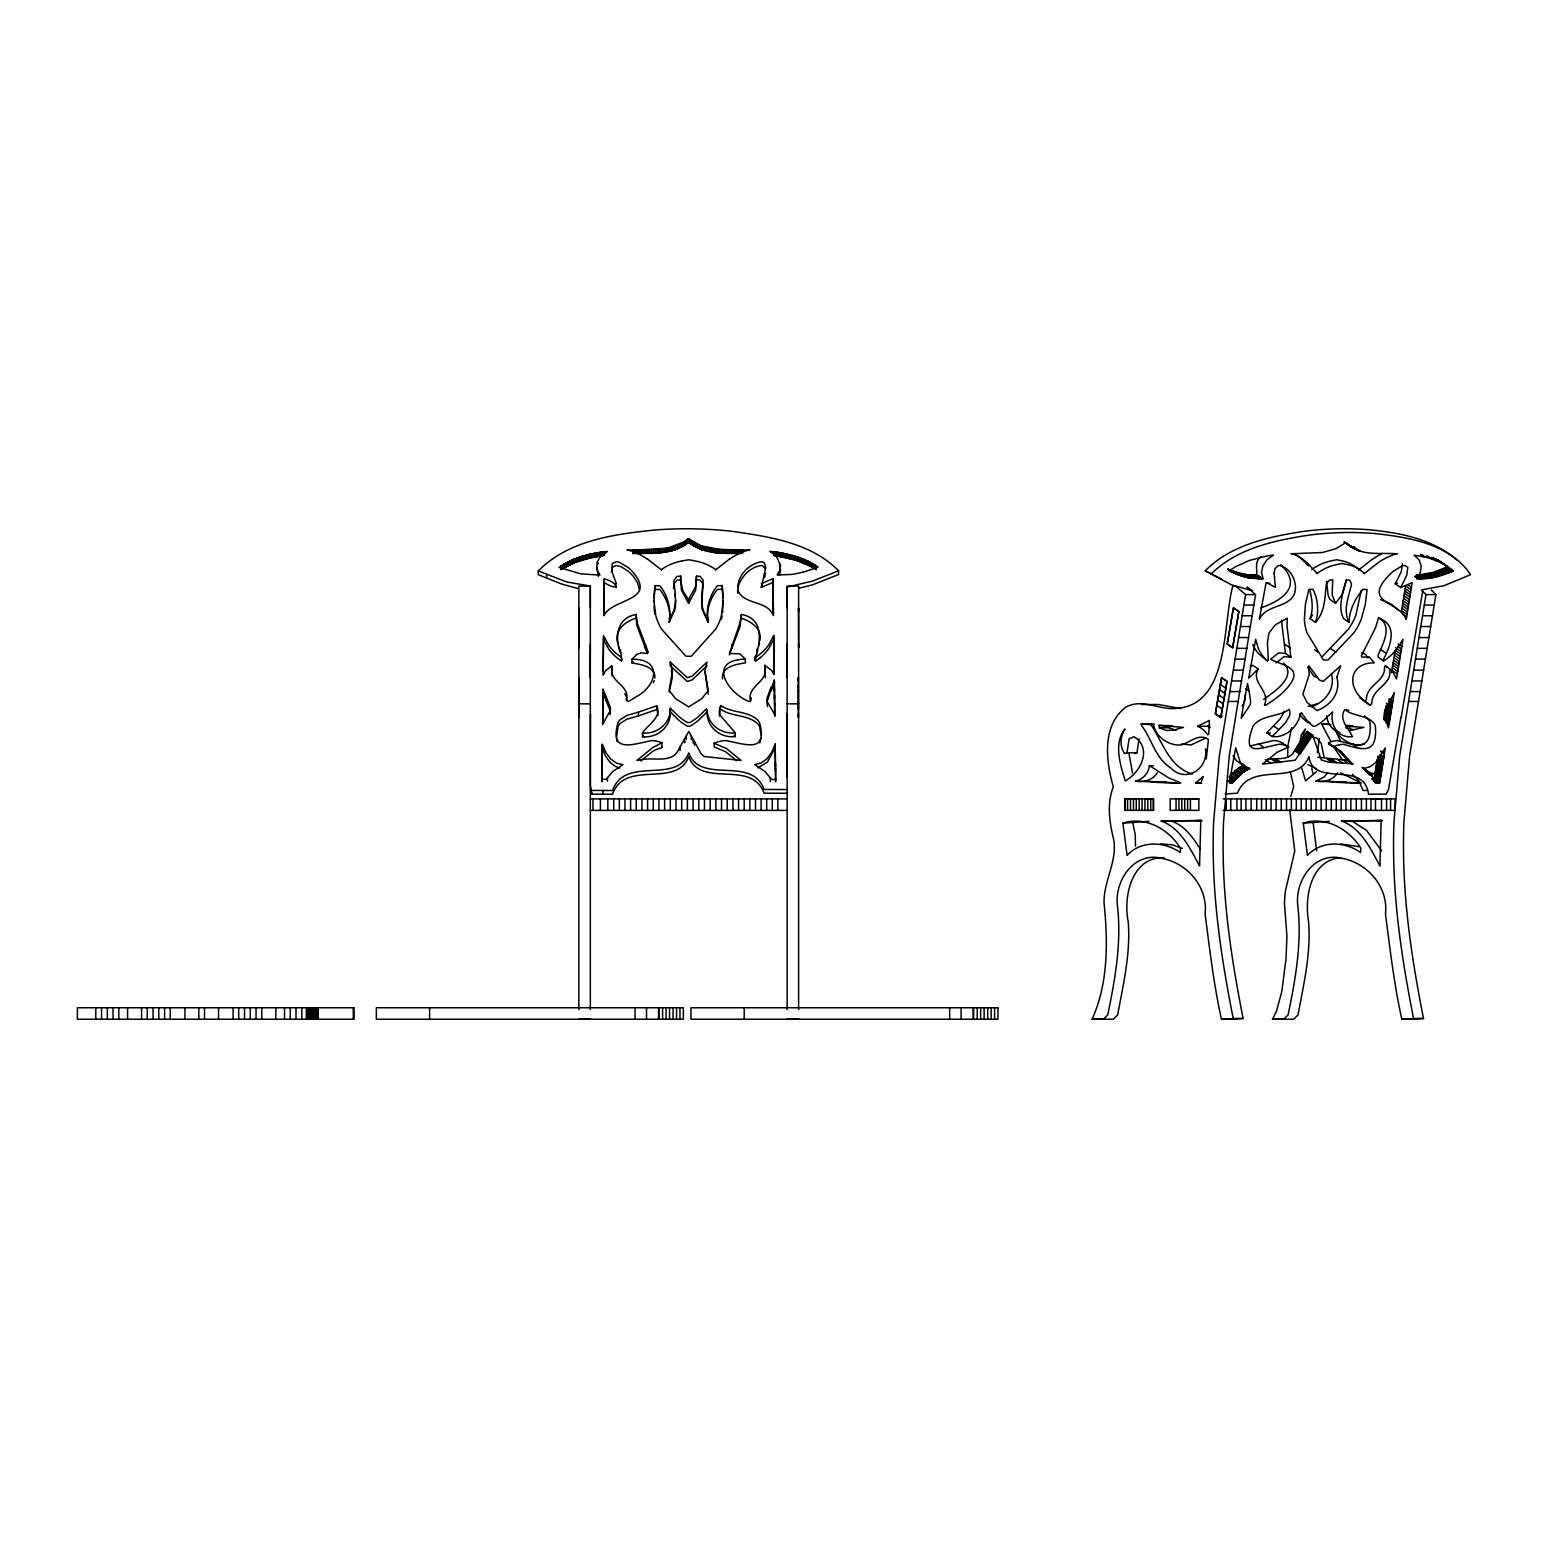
<?xml version="1.0" encoding="UTF-8"?>
<svg xmlns="http://www.w3.org/2000/svg" width="1548" height="1548" viewBox="0 0 1548 1548"><rect width="100%" height="100%" fill="white"/><g stroke="black" fill="none" stroke-linecap="round" stroke-linejoin="round"><path stroke-width="1.5" d="M787.139 643.929L787.119 677.56M798.633 588.356L812.681 584.776L838.571 574.54L838.59 570.806C811.287 542.826 769.53 536.788 732.436 531.351A388.858 367.65 0.1 0 0 655.849 529.919C614.711 534.041 568.6 540.194 538.259 570.96L538.259 574.695L561.75 584.06L577.462 588.395M546.618 578.101L546.638 574.366M560.957 569.761L560.976 566.026M561.266 569.548L561.285 565.813M561.576 569.354L561.595 565.62M561.905 569.161L561.905 565.426M562.214 565.214L562.214 568.948L574.985 562.543L588.027 558.46A28.116 26.587 0.1 0 1 589.091 558.209L590.91 557.802A29.044 27.477 0.1 0 1 591.994 557.57L593.832 557.203A31.637 29.915 0.1 0 1 594.896 556.99L602.985 555.732L603.004 551.997M563.143 568.387L563.143 564.652M563.453 568.213L563.453 564.478M563.762 568.019L563.782 564.285M564.091 567.826L564.091 564.091M564.401 567.652L564.401 563.917M565.349 567.11L565.349 563.375M565.678 566.936L565.678 563.201M565.988 566.761L566.007 563.027M566.316 566.587L566.336 562.853M566.645 566.413L566.665 562.679M566.974 566.239L566.994 562.485M567.942 565.736L567.942 562.001M568.271 565.562L568.271 561.827M568.6 565.407L568.619 561.672M568.929 565.233L568.948 561.498M569.277 565.078L569.277 561.344M569.606 564.904L569.606 561.169M570.245 564.594L570.264 560.86M570.593 564.439L570.593 560.705M570.922 564.304L570.922 560.55M571.251 564.149L571.27 560.395M571.599 563.994L571.618 560.241M571.928 563.84L571.947 560.105A21.401 20.24 0.1 0 1 572.934 559.66L588.027 554.726A28.116 26.587 0.1 0 1 589.111 554.474L590.93 554.049A29.044 27.477 0.1 0 1 591.994 553.836L593.832 553.468A31.637 29.915 0.1 0 1 594.916 553.255L596.754 552.926A36.997 34.985 0.1 0 1 597.838 552.752L607.416 551.475L600.74 556.138L597.102 562.214L596.793 568.832L599.966 575.121L580.713 573.844L559.118 567.4L571.947 560.105M572.934 563.395L572.934 559.66M573.282 563.259L573.282 559.525M573.631 563.104L573.631 559.37M573.96 562.969L573.979 559.234M574.308 562.833L574.327 559.099M574.656 562.679L574.676 558.944M575.663 562.292L575.682 558.557M576.011 562.156L576.03 558.422M576.359 562.021L576.378 558.286M576.707 561.885L576.727 558.151M577.056 561.769L577.075 558.035M578.081 561.402L578.101 557.648M578.449 561.266L578.449 557.532M578.797 561.15L578.797 557.415M578.913 644.084L578.894 647.819L578.875 607.938L578.855 611.673M578.894 634.893L578.894 631.158M578.875 629.63L578.894 625.895M578.875 624.463L578.875 620.729M579.146 561.034L579.146 557.299M579.01 713.841L579.01 717.595L578.971 677.695L578.952 681.43M579.494 560.898L579.513 557.164M579.861 560.782L579.861 557.048M580.887 560.453L580.887 556.719M581.235 560.337L581.255 556.603M581.603 560.221L581.622 556.487M581.951 560.124L581.971 556.39M582.319 560.008L582.338 556.274M582.687 559.892L582.687 556.158M583.364 559.699L583.383 555.964M583.731 559.602L583.731 555.848M584.08 559.486L584.099 555.751M584.447 559.389L584.447 555.655M584.796 559.292L584.815 555.558M585.163 559.196L585.163 555.461M586.208 558.905L586.228 555.171M586.595 558.809L586.595 555.074M586.944 558.731L586.944 554.997M587.311 558.635L587.311 554.9M587.679 558.538L587.679 554.803M588.027 558.46L588.027 554.726M589.091 558.209L589.111 554.474M589.459 558.112L589.478 554.378M589.827 558.035L589.827 554.3M590.194 557.957L590.194 554.223M590.562 557.88L590.562 554.145M590.91 557.802L590.93 554.049M591.994 557.57L591.994 553.836M592.362 557.493L592.381 553.758M787.255 793.273L764.073 793.195C751.438 758.675 700.76 789.016 688.744 756.662C676.321 789.054 625.237 758.752 612.505 794.24L592.071 794.143L590.369 785.745L590.465 713.841M592.729 557.415L592.729 553.681M593.097 557.338L593.097 553.604M593.465 557.28L593.465 553.545M593.832 557.203L593.832 553.468M594.896 556.99L594.916 553.255M595.283 556.932L595.283 553.197M595.632 556.874L595.651 553.139M596.019 556.796L596.019 553.062M596.386 556.738L596.386 553.004M596.754 556.661L596.754 552.926M597.838 556.487L597.838 552.752M598.205 556.429L598.205 552.694M598.573 556.371L598.573 552.636M598.941 556.312L598.941 552.578M599.308 556.254L599.308 552.52M599.676 556.196L599.695 552.462M600.063 556.138L600.063 552.404M600.759 556.042L600.779 552.307M601.127 555.984L601.146 552.249M601.495 555.945L601.514 552.191M601.882 555.887L601.882 552.152M602.249 555.829L602.249 552.094M601.92 781.759L602.288 746.252M602.617 555.79L602.636 552.056M602.288 749.406L602.307 744.569M602.675 724.464L603.004 692.749M603.004 794.201L603.004 790.467L592.091 790.409M603.159 671.464L603.507 637.679M603.797 614.517L603.914 600.837M603.933 602.114L604.107 583.48M604.242 582.648L604.262 578.913C619.026 582.59 620.574 592.536 604.242 582.648L604.126 584.699M604.068 555.597L604.088 551.862M604.455 555.558L604.455 551.804M606.313 700.276L606.332 696.542M607.474 781.256L607.474 777.522M611.615 669.549L611.634 665.814L605.558 670.845L603.081 675.199L603.526 635.648L608.48 644.916A48.723 46.072 0.1 0 0 617.246 654.243L621.445 657.281L621.445 661.015L617.226 657.977A48.723 46.072 0.1 0 1 608.48 648.67L603.526 639.382M620.438 653.198C614.846 637.873 616.22 617.846 636.093 614.517L636.692 624.947L647.354 653.527L641.569 652.811L636.809 654.398L632.01 659.158L631.99 662.892C640.62 664.614 655.52 666.24 654.881 678.082M632.784 553.623L632.803 549.888M633.345 553.604L633.364 549.869M634.448 553.565L634.467 549.83M635.028 553.545L635.028 549.811M635.589 553.526L635.589 549.792M636.151 553.507L636.151 549.772M636.731 549.753L636.712 553.487L659.119 553.023L673.941 550.237L684.003 545.631A17.183 16.254 0.1 0 0 685.377 544.741L688.454 542.4L688.473 538.665L700.876 545.728L719.472 549.366A58.572 55.38 0.1 0 0 721.155 549.463L749.638 550.043M638.395 553.487L638.395 549.753M616.53 737.738L618.039 726.36A13.739 12.984 0.1 0 1 620.284 723.342L626.882 719.181L638.434 715.873L638.453 712.138L656.7 705.83C662.118 717.537 647.683 724.58 642.536 733.017L642.536 736.751L644.374 736.867M639.498 553.487L639.518 549.753M640.079 553.487L640.079 549.753M640.64 553.487L640.659 549.753L627.192 550.082M641.182 553.487L640.659 549.753M641.762 553.487L641.762 549.753M643.426 553.507L643.446 549.772M644.007 553.507L644.007 549.772M645.11 553.507L645.129 549.772M645.477 648.844L645.477 645.11M645.671 553.507L645.69 549.772M647.354 553.507L647.374 549.772M647.915 553.507L647.935 549.753M649.038 553.487L649.038 549.753M649.599 553.468L649.618 549.734M651.282 553.449L651.282 549.714M651.843 553.429L651.863 549.695M653.527 553.371L653.527 549.637M654.417 594.2L654.92 585.666L659.738 585.725C668.175 595.709 671.251 609.699 669.239 622.393L675.315 608.403L675.741 600.16M655.191 553.294L655.21 549.559M655.771 553.255L655.771 549.521M657.997 715.582L656.7 705.83M657.436 553.158L657.455 549.424M658.016 553.12L658.016 549.385M659.68 552.965L659.68 549.23M660.241 552.926L660.241 549.172M661.905 552.733L661.925 548.998M640.64 760.939L652.869 751.225A31.676 29.954 0.1 0 1 656.41 749.484L661.731 747.626L661.925 742.692L660.59 742.208A27.787 26.277 0.1 0 0 651.437 740.621C632.939 744.278 608.944 753.76 618.058 722.626A13.739 12.984 0.1 0 1 620.284 719.607L626.882 715.447L638.453 712.138M662.467 552.675L662.467 548.94M664.131 552.442L664.131 548.708M664.692 552.365L664.692 548.611M665.775 552.172L665.795 548.437M666.337 552.075L666.356 548.34M666.898 551.978L666.898 548.244M667.981 551.765L667.981 548.031M668.543 551.649L668.543 547.915M670.168 551.281L670.168 547.547M670.361 713.841L670.381 708.229L678.682 716.376A55.496 52.477 0.1 0 0 687.331 722.413L689.886 722.548A55.535 52.497 0.1 0 0 698.477 716.608L706.43 708.849L707.049 710.048A25.349 23.975 0.1 0 0 733.21 733.055L735.242 732.823L735.223 736.558L731.004 736.771A25.31 23.936 0.1 0 1 707.107 713.783L706.43 708.849M670.265 662.099L672.471 671.039L669.123 690.505L675.528 698.612L688.705 706.894L701.863 698.593L708.249 690.466L704.843 671.019L707.049 662.06L692.072 676.224L687.37 677.734L670.265 662.099L670.245 665.834L687.351 681.468L692.053 679.959L707.03 665.795M670.71 551.146L670.729 547.411M671.251 551.011L671.271 547.276M672.335 550.72L672.335 546.966M672.858 550.546L672.877 546.812M673.399 550.391L673.419 546.657M674.986 549.869L675.005 546.134M675.528 549.695L675.528 545.96M677.076 549.095L677.095 545.36M677.598 548.901L677.618 545.167M679.127 548.244L679.127 544.509M679.63 548.011L679.649 544.277M680.056 750.645L680.075 746.91M669.239 618.658C678.624 607.3 674.754 593.097 673.961 580.171L677.018 576.378L680.617 576.166L680.617 579.9L677.018 580.132L673.961 583.906L673.515 588.743M681.12 547.276L681.12 543.541M681.604 547.005L681.623 543.271M682.107 546.754L682.107 543.019M683.539 545.922L683.539 542.187M684.003 545.631L684.023 541.897A17.183 16.254 0.1 0 0 685.396 540.987L688.473 538.665M684.487 738.957L684.468 742.692L685.087 741.589M685.377 544.741L685.396 540.987M685.841 544.412L685.841 540.678M686.364 739.286L686.383 735.552M687.157 543.445L687.177 539.71M687.602 543.096L687.602 539.362M688.028 542.748L688.028 539.014M680.617 576.166L681.41 590.117L688.57 603.333L688.57 599.598L695.71 586.363L696.484 576.146L700.083 576.359L703.14 580.152C702.386 593.077 698.535 607.28 707.958 618.62L707.939 622.373L701.844 608.383L702.153 595.245M689.324 543.019L689.324 539.284M689.75 543.367L689.769 539.633M691.066 544.354L691.085 540.62M691.317 739.692L691.317 735.958M691.53 544.664L691.53 540.929M692.904 545.573L692.904 541.839M693.369 545.864L693.388 542.129M693.194 743.079L693.214 739.344M693.852 546.154L693.852 542.419M694.452 745.304L694.452 741.569M695.304 546.947L695.304 543.213M695.787 547.218L695.807 543.483M688.57 603.333L695.71 590.098L696.484 576.146M697.277 547.934L697.277 544.199M697.78 548.186L697.8 544.451M699.309 548.843L699.309 545.109M699.831 549.037L699.831 545.302M701.399 549.637L701.399 545.902M701.921 549.811L701.921 546.076M702.444 550.004L702.463 546.27M704.05 550.488L704.05 546.754M704.592 550.662L704.592 546.928M706.198 551.088L706.198 547.353M706.739 551.223L706.759 547.489M708.384 551.591L708.384 547.857M708.926 551.707L708.945 547.973M710.571 552.017L710.571 548.282M711.132 552.133L711.132 548.379M712.777 552.384L712.796 548.65M713.338 552.462L713.357 548.727M719.491 716.144A10.875 10.294 0.1 0 1 719.607 712.39A10.875 10.294 0.1 0 1 719.626 708.655L720.788 705.598C731.798 713.164 747.123 710.648 757.301 719.646A13.719 12.984 0.1 0 1 759.546 722.781C768.311 754.166 744.24 743.775 725.819 740.563A27.729 26.219 0.1 0 0 718.62 741.627L714.15 743.253L714.15 746.987L725.432 751.651L736.616 760.629M715.002 552.675L715.021 548.94M740.776 549.695L740.776 553.429L724.503 553.352L715.563 552.752L715.582 549.018M716.666 552.868L716.685 549.134M717.227 552.907L717.246 549.172M718.911 553.062L718.911 549.327M719.472 553.1L719.472 549.366M735.242 732.823L720.71 715.989L719.491 712.409L720.788 705.598M721.136 553.197L721.155 549.463M721.716 553.236L721.716 549.501M722.703 594.142L722.2 585.608L717.382 585.686C710.203 594.625 705.791 607.203 707.958 618.62M723.38 553.313L723.4 549.579M723.961 553.333L723.961 549.598M725.064 553.371L725.083 549.637M725.625 553.391L725.644 549.637M727.308 553.41L727.308 549.675M727.87 553.429L727.889 549.695M729.553 553.429L729.572 549.695M731.236 553.449L731.236 549.695M731.798 553.429L731.798 549.695M732.107 647.954L732.107 644.22M732.901 553.429L732.92 549.695M733.481 553.429L733.481 549.695M734.042 553.429L734.042 549.695M735.165 553.429L735.165 549.695M735.726 553.41L735.745 549.675M736.848 553.41L736.848 549.675M737.409 553.41L737.409 549.675M738.531 553.41L738.531 549.656M739.093 553.391L739.093 549.656M741.337 553.449L741.337 549.714M729.36 654.881L740.041 626.437L741.395 614.421C765.389 618.91 760.029 643.426 754.902 660.125L755.85 660.899L760.339 657.629M741.898 553.449L741.898 549.714M742.46 553.468L742.479 549.734M741.395 614.421L740.041 622.702L729.456 653.488L739.731 653.778L745.381 659.138L745.362 662.892C736.558 664.266 720.788 666.627 722.587 678.875M755.85 660.899L754.921 656.371M756.895 649.134L756.875 652.869L757.591 650.354M761.306 583.615L772.955 578.72L772.936 582.454L761.287 587.35L765.699 567.69L764.248 562.775L762.197 561.731C748.864 562.93 734.816 577.791 738.473 591.684C745.826 605.229 767.15 600.237 773.439 615.524L773.381 610.647M764.847 669.065L764.847 665.311L771.272 670.168L774.039 674.406L774.213 673.109M770.343 781.45L770.343 777.715M767.015 701.979L774.31 679.843L774.406 691.743M773.226 604.513L772.974 581.139M773.284 603.256L773.361 614.382L773.303 605.694M773.768 644.258L773.71 635.493L769.008 644.452A48.704 46.053 0.1 0 1 760.339 653.895L755.869 657.165M773.903 555.577L773.923 551.843M774.039 664.305L773.807 643.059L774.077 666.762M774.29 555.635L774.29 551.901M774.329 684.738L774.329 681.004M774.6 705.656L774.348 682.165M774.677 551.939L774.658 555.674L776.148 555.887A38.913 36.804 0.1 0 1 777.231 556.042L796.756 560.473L811.616 566.858A19.215 18.17 0.1 0 1 812.545 567.4L815.061 568.89L815.08 565.155M774.619 703.044L774.755 716.182L774.522 694.955M775.026 555.732L775.045 551.997M775.413 555.79L775.413 552.056M775.432 766.221L775.18 744.027L771.852 752.076L767.034 758.714L761.306 762.932L754.689 764.596L764.925 771.485L771.717 779.495L773.536 779.476M775.78 555.829L775.78 552.094M775.625 781.798L775.432 763.048M802.638 572.238L793.931 574.095A32.643 30.863 0.1 0 1 792.828 574.25L792.46 574.308A32.005 30.263 0.1 0 1 791.357 574.443L777.173 574.985L779.902 570.128L780.56 565.291L776.129 555.809L776.148 552.152M777.231 556.042L777.251 552.307M777.599 556.1L777.618 552.365M777.967 556.158L777.986 552.423M778.354 556.216L778.354 552.481M778.702 556.274L778.721 552.539M779.089 556.332L779.089 552.597L770.981 551.494A45.066 42.609 0.1 0 0 769.878 551.378L776.129 555.809M780.173 556.506L780.173 552.771A37.017 35.004 0.1 0 0 779.089 552.597M780.521 556.564L780.54 552.829M780.908 556.641L780.908 552.888M781.276 556.699L781.276 552.965M781.643 556.758L781.643 553.023M782.011 556.835L782.03 553.1M783.075 557.028L783.095 553.294M783.443 557.106L783.462 553.371M783.83 557.164L783.83 553.429M784.197 557.241L784.197 553.507M784.565 557.319L784.565 553.584M784.933 557.396L784.933 553.662M785.997 557.609L785.997 553.874M786.365 557.686L786.365 553.952M786.732 557.783L786.732 554.029M787.081 557.861L787.1 554.126M787.448 557.938L787.468 554.203M787.835 558.015L787.835 554.281M788.88 558.267L788.899 554.532M789.248 558.364L789.248 554.629M789.615 558.441L789.615 554.706M789.983 558.538L789.983 554.803M790.331 558.635L790.351 554.9M790.699 558.712L790.718 554.977M791.763 559.002L791.783 555.268M792.112 559.099L792.131 555.364M792.479 559.196L792.479 555.461M792.847 559.292L792.847 555.558M793.195 559.389L793.215 555.655M793.563 559.505L793.582 555.771M794.608 559.815L794.627 556.061M794.975 559.912L794.975 556.177M795.324 560.028L795.324 556.293M795.691 560.144L795.691 556.409M796.04 560.241L796.04 556.506M796.388 560.357L796.388 556.622M797.065 560.569L797.085 556.835M797.433 560.705L797.433 556.951M797.781 560.821L797.801 557.087M798.129 560.937L798.149 557.203M798.497 561.053L798.497 557.319M798.381 713.667L798.362 717.421L798.323 677.56L798.323 681.294M798.362 709.178L798.362 705.443M798.342 703.934L798.362 700.199M798.342 698.69L798.342 694.955M798.342 693.504L798.342 689.769M798.323 688.338L798.342 684.603M798.613 643.929L798.613 647.664L798.555 607.764L798.555 611.499M798.845 561.189L798.865 557.454M799.871 561.537L799.89 557.802M800.219 561.672L800.219 557.938M800.568 561.808L800.587 558.073M800.916 561.943L800.935 558.209M801.264 562.059L801.264 558.325M801.612 562.195L801.632 558.46M802.619 562.601L802.638 558.867M802.967 562.756L802.986 559.002M803.315 562.891L803.315 559.157M803.664 563.027L803.664 559.292M804.012 563.182L804.012 559.428M804.999 563.607L804.67 559.699L780.173 552.771M805.347 563.743L805.018 559.854M805.676 563.898L805.347 560.008M806.024 564.053L805.695 560.163M806.353 564.207L806.024 560.318M806.702 564.362L806.373 560.473M807.688 564.827L807.688 561.092M808.017 565.001L808.017 561.266M808.346 565.155L808.346 561.421M808.675 565.33L808.695 561.595M809.004 565.484L809.024 561.75M809.972 565.988L809.972 562.253M810.301 566.162L810.301 562.427M810.63 566.336L810.649 562.601M810.959 566.51L810.959 562.775M811.287 566.684L811.287 562.95M811.616 566.858L811.616 563.124L806.721 560.628M812.545 567.4L812.565 563.666A19.215 18.17 0.1 0 0 811.616 563.124M812.874 567.574L812.874 563.84M813.184 567.768L813.203 564.033M813.513 567.961L813.513 564.227M813.822 568.135L813.842 564.401M814.151 568.329L814.151 564.594M815.37 569.084L815.39 565.349M815.699 569.296L815.699 565.562M816.009 569.49L816.009 565.755M816.299 569.683L816.318 565.949M1346.121 580.152C1343.606 592.749 1337.201 605.81 1343.567 618.639L1349.005 622.373C1349.275 610.338 1355.177 598.495 1362.917 589.44L1367.078 589.382L1365.317 604.436L1361.234 619.239A52.361 42.841 -55.5 0 1 1353.745 632.997L1328.029 659.97L1323.443 659.97L1307.073 632.958A52.361 42.841 -55.5 0 1 1304.384 619.2L1305.409 604.378L1308.873 589.324L1313.014 589.401C1318.103 599.269 1319.09 611.828 1315.51 622.354L1310.072 618.6C1313.652 609.409 1312.104 598.979 1309.685 589.653M1287.723 757.262L1287.801 746.078L1291.612 727.579M670.381 710.106L670.381 708.229M601.94 781.14L602.307 744.162L605.752 752.367L610.628 758.965L616.414 763.125L622.857 764.712L612.524 771.697L606.177 779.437L601.92 779.205M761.132 735.048L759.526 726.515A13.719 12.984 0.1 0 0 757.282 723.38C747.123 714.383 731.798 716.898 720.788 709.332M1453.166 571.135L1443.046 563.666L1430.313 558.441A28.116 23.007 -55.5 0 0 1429.443 558.189L1427.933 557.783A29.044 23.781 -55.5 0 0 1427.043 557.551L1425.515 557.183A31.637 25.89 -55.5 0 0 1424.605 556.97L1414.098 555.19L1419.071 559.854L1421.18 565.929L1420.309 572.547L1416.478 578.855L1434.338 577.346A40.983 33.534 -55.5 0 0 1435.306 577.114L1453.166 571.135L1439.717 561.15L1449.431 567.806M1331.415 673.515C1335.537 688.86 1325.61 701.592 1311.543 706.875L1309.666 705.83M1299.198 747.2L1301.268 734.836L1305.351 728.973L1301.326 741.299M654.011 602.269L654.146 594.142M1267.541 759.139C1276.249 757.727 1289 761.19 1293.935 751.67L1307.228 731.43L1312.665 735.165L1321.315 760.049L1328.765 762.119L1349.275 763.59A169.68 138.875 -55.5 0 1 1352.584 764.151L1340.974 751.206A31.676 25.929 -55.5 0 0 1338.227 749.464L1328.513 743.872L1329.79 742.189A27.787 22.736 -55.5 0 1 1337.975 740.602C1357.654 746.136 1372.012 751.148 1369.98 722.606A13.739 11.242 -55.5 0 0 1368.567 719.588L1364.523 715.931M1333.95 747.607L1328.552 742.672M723.187 600.663L721.445 615.485A52.361 49.497 0.1 0 1 715.582 629.243L691.298 656.236L685.996 656.255L661.654 629.281A52.361 49.497 0.1 0 1 655.752 615.524L653.972 600.721M1200.803 820.459L1199.565 865.913C1190.219 848.788 1180.756 828.141 1161.174 820.982L1201.093 820.575L1171.314 820.846M1381.164 820.459L1379.926 865.913C1370.599 848.788 1361.118 828.141 1341.555 820.982L1381.474 820.575L1351.675 820.846L1366.536 830.405L1381.706 850.897M611.383 571.909L612.253 567.342L616.278 565.446L621.445 566.858L628.198 571.251A41.119 38.874 0.1 0 1 633.558 576.669L637.737 583.209L639.576 590.31M604.262 578.913L603.759 615.698C612.389 598.263 656.662 601.224 633.577 572.934A41.119 38.874 0.1 0 0 628.198 567.516L619.297 562.272L616.298 561.711L612.253 563.607L611.886 571.502L616.452 583.867M1326.597 581.351L1328.145 595.477L1330.119 599.579L1335.556 603.314L1341.903 594.819L1346.47 579.881L1349.546 580.113L1351.539 583.886C1349.024 596.483 1342.619 609.544 1349.005 622.373M654.146 597.876L654.92 585.666M611.944 675.837L612.331 670.903M759.816 640.64C762.506 628.894 750.974 621.367 741.395 618.155M1361.253 590.446L1355.796 615.504A52.361 42.841 -55.5 0 1 1348.327 629.262L1322.611 656.236M722.626 612.621L722.993 594.084M750.915 700.257L751.225 697.78M705.172 672.316L708.229 694.201M760.919 737.622L759.816 743.021M1164.038 857.65C1131.84 856.644 1123.016 896.389 1128.202 921.66C1130.775 953.181 1123.306 984.16 1117.656 1014.927L1113.244 1019.223L1092.095 1019.203C1108.426 983.115 1107.981 941.474 1104.034 902.755C1103.589 881.122 1117.443 861.501 1113.709 839.693C1109.49 822.452 1106.665 803.818 1113.302 786.771C1105.891 760.842 1101.673 725.838 1125.764 707.184C1140.063 699.077 1155.834 707.823 1170.714 708.578C1230.428 710.087 1222.185 625.76 1232.75 586.073L1235.633 586.189L1245.598 594.606L1219.321 756.005L1213.593 822.356A317.108 158.554 90 0 0 1213.264 856.063C1214.116 910.746 1222.61 964.965 1233.214 1018.507L1232.924 1019.203M1247.359 587.447L1255.544 594.606L1229.247 756.005L1223.52 822.356A317.108 158.554 90 0 0 1223.191 856.063C1224.042 910.746 1232.537 964.965 1243.141 1018.507L1221.449 1019.203C1213.748 984.663 1209.704 949.137 1205.099 913.978C1208.195 887.236 1187.432 863.068 1161.658 858.308C1134.452 851.4 1114.792 879.961 1117.327 904.787C1121.797 941.861 1115.218 978.742 1107.729 1014.927L1103.298 1019.223L1092.095 1019.203M1421.393 589.981L1425.979 594.606L1399.682 756.005L1393.955 822.356A317.108 158.554 -90 0 0 1393.626 856.063C1394.477 910.746 1402.972 964.965 1413.576 1018.507L1413.285 1019.203M1431.32 589.981L1435.905 594.606L1409.609 756.005L1403.901 822.356A317.108 158.554 -90 0 0 1403.572 856.063C1404.423 910.746 1412.918 964.965 1423.521 1018.507L1401.83 1019.203C1394.109 984.663 1390.085 949.137 1385.46 913.978C1388.575 887.236 1367.793 863.068 1342.039 858.308C1314.813 851.4 1295.154 879.961 1297.688 904.787C1302.178 941.861 1295.579 978.742 1288.091 1014.927L1283.679 1019.223L1272.475 1019.203L1276.461 1011.289L1281.802 991.533L1286.04 958.618L1286.93 936.018L1284.414 902.755L1285.266 891.648L1294.767 850.955L1289.658 809.585M1391.517 672.683L1395.174 650.199L1400.592 653.933M661.925 742.692L656.41 745.749A31.676 29.954 0.1 0 0 652.888 747.49L636.905 760.436A169.68 160.431 0.1 0 1 640.833 759.875C652.617 756.74 670.284 763.551 677.56 751.438L688.802 731.449L701.205 753.915L704.05 756.488L741.047 760.436L726.554 748.613L714.15 743.253M661.731 747.626L661.925 746.426M669.22 691.956L672.354 677.269L671.406 669.974M1401.095 717.711L1407.287 681.526M1400.901 717.556L1388.498 789.461L1386.215 794.124L1368.509 794.221C1364.272 759.429 1313.033 788.242 1308.989 756.643C1296.508 787.235 1250.281 760.571 1237.491 793.176L1225.126 794.008M636.093 614.517L637.466 623.767L648.264 652.172L647.258 653.469M765.544 573.224L764.557 577.636M596.735 567.323L598.302 576.495M669.239 622.393C671.368 610.957 666.917 598.379 659.719 589.459L654.92 589.401M721.426 619.219L722.103 615.911M1252.777 644.432A48.704 39.861 -55.5 0 0 1258.659 653.875L1267.406 660.88L1268.354 660.106L1267.386 643.02L1268.915 633.171L1275.184 624.947L1287.278 618.136L1287.027 626.418L1290.897 657.203L1285.459 653.469L1281.434 620.226M758.849 645.574L759.41 643.039M702.482 593.619L703.14 583.886L700.064 580.113L696.465 579.881M737.699 588.414C740.428 577.288 750.354 566.258 762.197 565.465L765.467 568.813M1250.358 666.801L1252.777 665.292L1258.214 669.046C1250.3 682.861 1270.908 690.582 1264.426 705.095L1265.548 705.308C1275.649 698.98 1285.885 691.724 1292.019 681.255C1300.436 666.162 1278.667 664.402 1270.695 659.119L1278.764 652.83L1285.459 653.469M754.902 660.125L756.217 655.21M774.31 683.577L770.981 691.066M1149.409 765.641C1148.713 773.284 1142.908 779.263 1135.632 781.159L1180.892 782.998L1168.624 777.851L1149.409 765.641L1153.376 765.641M1290.819 796.446L1293.683 786.771L1290.393 771.949M761.287 587.35L762.545 583.17M621.445 657.281L620.438 649.463M621.445 661.015L622.083 659.177M1379.481 783.327L1385.325 747.897L1375.591 762.68L1369.864 766.841L1364.001 768.427L1371.76 775.413L1375.92 783.172L1379.481 783.327L1374.043 779.592L1377.391 759.507L1382.828 763.241M1139.076 738.706L1136.929 752.792L1134.645 753.605M1319.438 738.706L1317.309 752.792M1243.934 702.811L1244.379 701.689A14.667 11.997 -55.5 0 0 1245.231 698.225L1245.327 694.781M773.71 639.247L769.008 648.186A48.704 46.053 0.1 0 1 760.339 657.629M1359.454 697.219A103.271 84.521 -55.5 0 0 1364.601 701.515L1366.42 699.638C1366.11 684.874 1385.808 681.662 1384.473 667.149L1385.325 665.795L1392.445 671.097L1396.548 678.914L1402.972 639.363L1397.07 648.651A48.723 39.88 -55.5 0 1 1387.898 657.958L1383.719 660.996L1378.301 657.261L1378.049 655.423C1382.751 643.813 1393.374 626.089 1378.417 617.439M1383.719 660.996L1383.486 659.158C1390.685 646.077 1398.386 624.134 1378.417 618.233L1375.63 627.482L1361.389 655.888L1362.046 657.184L1369.225 656.855L1374.276 662.873C1348.405 662.699 1346.566 688.241 1364.891 700.954A103.271 84.521 -55.5 0 0 1370.019 705.249L1371.857 703.373C1371.528 688.608 1391.226 685.396 1389.91 670.884L1390.762 669.529M653.314 682.765L654.262 680.559M779.379 575.198L780.56 569.722L779.379 564.246M597.721 564.304L598.379 563.027M642.536 736.751L643.213 735.435M770.981 687.331L767.015 698.245A14.667 13.874 0.1 0 0 767.324 701.708L774.793 714.75L774.774 713.589M1243.431 703.856L1242.154 706.004M1400.688 587.582L1406.784 575.217L1407.809 567.323L1404.655 565.426L1401.946 565.988L1393.335 571.231A41.119 33.65 -55.5 0 0 1387.763 576.649C1362.898 603.236 1399.353 601.243 1406.203 619.413L1412.105 582.629L1400.688 587.582L1395.251 583.848L1401.346 571.483L1402.391 563.588M1312.665 735.165L1295.154 760.203L1262.433 764.151L1277.023 752.328L1288.671 746.968L1279.674 741.608A27.729 22.698 -55.5 0 0 1273.617 740.544L1250.126 746.001M1310.072 618.6L1312.51 614.924M1315.51 622.354C1325.32 611.576 1324.798 597.122 1326.288 583.867L1329.597 580.094L1332.751 579.861L1332.151 594.819L1335.556 603.314M1157.246 772.8C1152.68 780.173 1143.817 782.495 1135.632 781.159M1327.681 772.8L1324.082 776.999L1316.013 781.159L1361.253 782.998L1340.994 773.013M1337.607 772.8C1333.041 780.173 1324.179 782.495 1316.013 781.159M1333.97 746.407L1335.227 745.923A27.787 22.736 -55.5 0 1 1343.412 744.336C1363.072 749.871 1377.449 754.882 1375.417 726.341A13.739 11.242 -55.5 0 0 1374.005 723.322C1366.652 714.634 1353.339 716.666 1344.844 709.564C1338.111 719.414 1348.811 728.257 1352.43 736.732L1350.804 736.848A25.368 20.763 -55.5 0 1 1332.306 713.822L1332.596 711.945L1324.004 720.091A55.496 45.414 -55.5 0 1 1315.49 726.128L1313.265 726.264A55.535 45.453 -55.5 0 1 1306.841 720.323L1301.288 712.564L1300.552 713.763A25.31 20.724 -55.5 0 1 1275.842 736.751L1272.224 736.538L1266.786 732.804L1279.906 719.22L1283.931 712.39A10.875 8.901 -55.5 0 0 1284.24 711.151M1272.224 736.538L1285.343 722.955L1289.368 716.124A10.875 8.901 -55.5 0 0 1289.91 712.37L1289.407 709.313C1279.19 716.608 1264.851 714.75 1255.389 723.361A13.719 11.242 -55.5 0 0 1252.913 726.496C1241.283 757.494 1259.317 748.168 1279.035 744.278A27.729 22.698 -55.5 0 1 1285.092 745.343L1288.671 746.968M1261.098 556.603C1249.526 564.788 1266.264 581.39 1245.482 574.424A32.005 26.2 -55.5 0 1 1244.553 574.289L1244.244 574.231A32.643 26.722 -55.5 0 1 1243.334 574.076L1235.246 571.928A47.64 38.99 -55.5 0 1 1234.375 571.618L1228.357 569.277M1247.03 587.079L1252.467 590.814L1231.337 584.757L1205.234 570.786C1230.873 544.722 1268.973 536.653 1303.9 531.332A388.858 318.249 -55.5 0 1 1370.464 529.9C1400.708 532.918 1432.984 539.149 1456.494 559.815M1210.671 574.521C1236.31 548.456 1274.391 540.387 1309.337 535.066A388.858 318.249 -55.5 0 1 1375.882 533.634C1409.899 537.446 1450.166 544.18 1470.6 574.676L1443.897 585.744L1422.98 589.556L1407.384 681.41M706.41 712.583L698.458 720.323A55.535 52.497 0.1 0 1 689.866 726.283L687.312 726.147A55.496 52.477 0.1 0 1 678.682 720.13L670.381 711.964M631.99 662.892L633.151 661.693M1276.132 662.873L1284.182 656.565L1290.897 657.203M775.664 779.205L774.155 779.476M1316.593 771.523L1305.583 780.927L1301.81 768.176M1197.63 726.283L1209.375 720.42L1208.736 734.236L1207.827 734.797L1205.466 731.894A55.67 27.845 -90 0 0 1200.339 727.618L1197.63 726.283L1207.575 726.283L1210.284 727.618M1207.575 726.283L1209.897 725.083M1260.749 607.938C1281.609 600.798 1303.532 586.324 1280.738 564.691M1372.321 559.273L1358.641 569.954M729.302 559.157L715.582 569.935M1263.594 699.386C1274.062 692.053 1297.553 676.399 1283.466 663.125M1258.214 669.046L1248.694 678.121L1255.68 639.227L1258.195 648.167A48.704 39.861 -55.5 0 0 1264.077 657.61L1267.406 660.88M684.023 541.897L667.44 548.147L641.201 549.753M1310.053 722.394L1307.828 722.529A55.535 45.453 -55.5 0 1 1301.404 716.589L1299.333 713.976M1283.234 743.234L1281.763 743.833M1205.737 738.125L1190.876 745.014L1181.724 743.93M1308.157 706.314L1317.251 703.818M1195.617 783.211L1203.106 776.457A56.405 28.212 -90 0 1 1201.016 782.766L1195.617 783.211L1201.577 783.211M656.7 709.584L638.434 715.873M838.59 570.806L812.681 581.042L787.061 587.098L787.197 607.764M636.073 618.252C625.044 621.154 613.414 631.042 617.923 643.62M1127.002 752.792L1124.719 753.605C1119.398 746.446 1120.152 736.19 1124.97 728.973C1113.264 743.64 1120.442 764.828 1125.222 780.927C1140.624 772.491 1152.815 748.245 1133.949 736.732L1129.131 738.706L1127.002 752.792L1136.929 752.792M805.831 571.347L818.079 567.168L812.565 563.666M805.482 571.444L804.766 571.638A47.64 45.047 0.1 0 1 803.702 571.947L802.986 572.141M1397.515 583.228L1395.251 583.848M1364.33 744.162C1353.049 747.529 1340.51 740.021 1335.44 729.901M757.862 767.905L767.44 762.022L775.18 747.761L775.2 749.464M1352.991 764.054L1347.147 760.416A169.68 138.875 -55.5 0 0 1343.858 759.855L1317.851 757.262M1122.919 823.149C1145.385 815.777 1168.759 829.244 1180.543 848.285L1180.215 852.522C1164.386 841.261 1140.934 840.312 1127.099 855.367L1122.919 823.149L1148.945 821.349M1303.281 823.149C1325.746 815.777 1349.121 829.244 1360.905 848.285L1360.576 852.522C1344.748 841.261 1321.295 840.312 1307.46 855.367L1303.281 823.149L1329.326 821.349M681.584 560.995L688.763 559.757L695.903 561.092A49.052 46.382 0.1 0 1 715.795 569.664M787.274 789.538L764.093 789.461C751.438 754.94 700.76 785.281 688.763 752.928C676.321 785.32 625.237 755.018 612.524 790.506L603.004 790.467M745.381 659.138C706.681 660.009 727.231 692.962 749.174 701.573L750.509 701.379C746.562 686.228 767.305 682.339 765.118 668.91M1447.283 566.8L1433.487 572.431L1418.781 574.985M661.518 569.974L647.857 559.292M1369.206 774.735L1375.263 772.897L1380.681 776.496M1340.549 857.708C1310.459 860.398 1304.306 897.434 1308.582 921.66C1311.156 953.181 1303.668 984.16 1298.037 1014.927L1293.606 1019.223L1272.475 1019.203M1141.766 704.534L1158.214 704.475L1180.64 708.578M1350.011 730.579L1363.807 727.386L1346.431 726.225M1291.245 553.758L1322.379 552.52L1336.137 548.611L1346.141 542.38L1348.405 544.722A17.183 14.067 -55.5 0 0 1349.43 545.612C1363.033 556.312 1381.242 552.52 1397.225 553.797M1311.795 736.79L1316.826 737.99L1321.199 743.311L1324.004 756.817M722.181 589.343L717.382 589.42C710.203 598.36 705.772 610.938 707.939 622.373M1160.381 843.912L1172.436 844.84L1182.362 848.401M1340.742 843.912L1358.776 846.659M1366.594 790.467L1363.072 790.486L1358.68 780.366L1352.294 774.29M1245.598 594.606L1255.544 594.606M1425.979 594.606L1435.905 594.606M1243.915 605.074L1253.861 605.074M1424.295 605.074L1434.222 605.074M1242.193 615.756L1252.139 615.756M1422.573 615.756L1432.5 615.756M1240.47 626.534L1250.397 626.534M1420.832 626.534L1430.778 626.534M1238.69 637.563L1248.617 637.563M1419.052 637.563L1428.997 637.563M590.33 644.084L590.059 677.676M1236.949 648.341L1246.895 648.341M1417.329 648.341L1427.256 648.341M1235.227 659.1L1245.153 659.1M1415.588 659.1L1425.534 659.1M1233.446 670.149L1243.392 670.149M1413.827 670.149L1423.754 670.149M1231.705 680.946L1241.651 680.946M1412.086 680.946L1422.012 680.946M1230.002 691.569L1239.948 691.569M1410.383 691.569L1420.309 691.569M1228.415 701.457L1238.342 701.457M1408.777 701.457L1418.723 701.457M578.855 703.837L590.33 703.837M787.139 703.837L798.613 703.837M787.216 713.686L787.139 777.425M1218.411 716.124L1222.378 716.124M1141.224 724.058L1153.473 724.754C1155.93 737.061 1168.643 745.826 1180.93 745.014C1189.87 742.672 1198.984 732.668 1208.427 739.557L1206.26 758.946L1205.563 749C1208.388 769.472 1185.497 783.346 1170.733 767.905C1155.118 758.075 1151.886 738.899 1141.418 725.354L1141.224 724.058L1154.227 724.077M1330.796 741.376L1321.605 724.058L1329.558 724.058M1159.123 725.393L1183.446 727.386L1173.113 730.211L1166.166 730.424L1159.355 727.773L1159.123 725.393L1172.533 725.819M1345.444 725.393L1352.894 725.819M1159.355 727.773L1169.301 727.773L1176.093 730.424M1345.696 727.773L1353.01 729.534M1152.312 782.108L1178.937 783.114M1332.693 782.108L1359.299 783.114M1156.491 782.379L1166.418 782.379M1336.853 782.379L1346.799 782.379M590.33 798.923L787.139 798.923M1124.719 798.903L1153.395 798.903L1153.492 810.378L1124.815 810.378L1124.719 798.903L1124.815 810.378M1198.849 798.903L1170.172 798.903L1170.172 810.378L1198.849 810.378L1198.849 798.903L1192.463 798.903M1223.249 798.903L1395.038 798.903L1395.038 810.378L1223.249 810.378M1147.107 798.903L1153.492 798.903L1153.395 810.378M1327.487 798.903L1333.854 798.903M1372.844 798.903L1379.229 798.903M590.33 810.397L787.139 810.397M1196.217 820.517L1202.177 820.517M1376.578 820.517L1382.538 820.517M1161.174 820.982L1176.17 820.924M1341.555 820.982L1356.532 820.924M1233.214 1018.507L1243.141 1018.507M1413.576 1018.507L1423.521 1018.507M1221.449 1019.203L1237.123 1019.203M1401.83 1019.203L1417.484 1019.203M1317.716 677.714L1313.904 676.205L1307.557 667.13M1321.605 724.058L1330.777 724.464M1231.569 783.211L1243.063 772.549L1249.913 768.33L1244.476 766.647L1240.238 762.429L1235.71 747.742L1229.247 782.92L1231.569 783.211L1227.932 780.714M1263.11 578.7L1249.681 577.965A32.643 26.722 -55.5 0 1 1248.752 577.81L1248.443 577.752A36.455 29.838 -55.5 0 1 1247.533 577.559L1240.664 575.663A47.64 38.99 -55.5 0 1 1239.793 575.353L1229.054 570.883L1234.433 567.381A19.215 15.732 -55.5 0 1 1235.323 566.839L1249.294 560.453L1266.961 556.022A38.913 31.85 -55.5 0 1 1267.928 555.867L1272.514 555.21A45.066 36.881 -55.5 0 1 1273.482 555.093L1267.038 559.796L1262.878 565.891L1261.485 572.489L1263.11 578.7L1257.305 574.966M1325.939 781.159L1342.619 782.108M1145.578 781.159L1162.258 782.108M642.536 733.017L644.394 733.113A25.368 23.994 0.1 0 0 670.361 710.106M589.169 585.821L566.916 582.029L538.259 570.96M715.563 552.752L700.857 549.463L688.454 542.4M1243.915 764.538L1241.303 763.977M1266.786 732.804L1268.509 733.036A25.349 20.743 -55.5 0 0 1270.405 733.017M1361.64 652.792L1365.51 654.378L1368.045 657.939M1317.29 573.65L1307.267 562.872M1376.075 774.639L1366.942 771.659M1364.078 573.689L1377.739 563.008A60.295 49.343 -55.5 0 1 1397.205 553.565M632.01 659.158C663.86 658.887 656.584 686.886 635.261 697.239A103.271 97.64 0.1 0 1 628.469 701.534L626.727 699.657C629.901 684.719 607.861 681.565 612.35 667.169L611.634 665.814M619.819 768.04C610.454 765.757 604.939 756.546 602.307 747.916M1355.467 547.663L1354.113 547.257L1360.46 551.262M1316.013 768.485L1307.963 764.673M1268.005 582.957L1269.921 583.596M1192.54 774.039C1169.669 767.498 1162.877 742.75 1151.344 725.354L1151.17 724.058M1348.811 710.532L1346.702 709.797M1328.513 743.872L1332.789 745.73A31.676 25.929 -55.5 0 1 1333.737 746.252M1240.838 763.803L1236.368 760.687L1233.059 755.521M1221.778 579.204L1205.234 570.786M1380.564 599.656L1391.4 604.146L1397.921 609.641M1171.12 820.982C1184.646 825.432 1193.237 837.778 1200.397 849.349M1438.943 560.686L1437.879 560.086A21.401 17.512 -55.5 0 0 1437.105 559.641M1436.544 559.35L1452.024 569.935M1436.002 559.08L1441.71 562.95M1432.984 557.628L1439.795 562.001M1447.399 567.516L1452.837 571.251M1432.693 557.512L1438.131 561.247M1432.229 557.822L1436.157 560.434M1431.358 557.493L1434.977 559.989M1446.451 567.903L1451.869 571.638M1446.122 568.039L1451.54 571.773M1445.793 568.155L1451.231 571.889M1427.585 556.216L1431.803 558.886M1426.695 555.945L1430.313 558.441M1444.826 568.542L1450.263 572.276M1444.497 568.658L1449.934 572.392M1444.187 568.793L1449.605 572.528M1443.549 569.025L1448.967 572.76M1421.896 554.687L1425.805 557.261M1443.22 569.161L1448.657 572.895M1442.891 569.277L1448.328 573.012M1420.367 554.358L1424.005 556.854M1441.923 569.625L1447.361 573.36M1441.594 569.761L1447.032 573.495M1441.265 569.877L1446.703 573.611M1439.988 570.341L1445.735 573.96M1439.021 570.67L1444.439 574.405M1438.692 570.786L1444.11 574.521M1438.363 570.902L1443.781 574.637M1437.395 571.212L1442.813 574.947M1437.066 571.328L1442.484 575.063M1435.751 571.734L1441.517 575.372M1435.422 571.851L1440.859 575.585M1434.454 572.141L1439.892 575.875M1434.125 572.238L1439.563 575.972M1433.158 572.508L1438.595 576.243M1432.829 572.605L1438.247 576.34M1432.5 572.702L1437.918 576.437M1431.861 572.876L1437.279 576.611M1431.513 572.954L1436.95 576.688M1431.184 573.05L1436.621 576.785M1430.217 573.302L1435.654 577.036M1429.888 573.379L1435.306 577.114M1428.901 573.592L1434.338 577.346M1428.572 573.669L1434.009 577.404M1427.604 573.882L1433.022 577.617M1427.256 573.96L1432.693 577.694M1426.927 574.018L1432.364 577.752M1426.289 574.134L1431.726 577.868M1425.96 574.192L1431.397 577.946M1425.631 574.25L1431.049 578.004M1424.644 574.424L1430.081 578.159M1424.315 574.463L1429.752 578.197M1423.018 574.656L1428.765 578.352M1422.032 574.753L1427.469 578.507M1421.703 574.792L1427.14 578.526M1420.735 574.889L1426.172 578.623M1420.406 574.908L1425.843 578.642M1419.439 574.966L1424.857 578.7M1419.11 574.985L1424.547 578.72M1417.871 575.005L1423.618 578.739M1417.194 575.024L1422.922 578.759M1416.884 575.024L1422.322 578.759M1416.536 575.024L1421.973 578.759M1417.388 576.282L1421.316 578.778M1417.059 576.301L1420.677 578.778M1416.401 576.301L1420.348 578.797M1415.743 576.32L1419.69 578.797M1415.433 576.32L1419.052 578.817M1414.756 576.32L1418.723 578.817M1353.242 546.947L1358.68 550.701M1358.235 550.527L1344.728 542.458M1407.829 584.718L1411.447 587.195M1350.649 545.941L1356.512 549.85M1344.012 541.877L1354.848 549.076M1344.361 542.168L1352.817 547.992M1411.041 589.711L1405.603 585.976L1401.579 610.763L1407.016 614.498M1405.197 588.492L1410.634 592.226M1404.791 590.949L1410.228 594.703M1404.404 593.368L1409.841 597.102M1403.997 595.883L1409.435 599.618M1403.591 598.36L1409.028 602.095M1403.185 600.817L1408.622 604.552M1402.778 603.333L1408.216 607.068M1402.391 605.732L1407.829 609.467M1401.985 608.248L1407.422 611.982M1402.991 614.44L1406.61 616.936M1398.192 643.987L1401.811 646.484M1397.786 646.425L1401.404 648.922M1395.58 647.703L1400.998 651.437M1394.767 652.695L1400.185 656.429M1394.361 655.191L1399.779 658.926M1393.955 657.648L1399.392 661.402M1380.506 649.444L1385.944 653.179M1393.548 660.203L1398.966 663.937M1393.123 662.738L1398.56 666.472M1392.736 665.176L1398.173 668.91M1392.329 667.71L1397.747 671.445M1256.686 574.947L1262.452 578.7M1256.337 574.947L1261.775 578.681M1255.718 574.927L1261.465 578.681M1255.041 574.927L1260.807 578.662M1254.402 574.908L1260.169 578.662M1253.764 574.908L1259.511 578.642M1253.435 574.889L1258.853 578.642M1391.923 670.168L1397.36 673.902M1252.796 574.889L1258.543 578.623M1252.139 574.869L1257.905 578.623M1251.481 574.869L1257.228 578.604M1250.823 574.85L1256.608 578.604M1250.513 574.85L1255.95 578.584M1249.275 574.811L1255.022 578.546M1247.998 574.714L1253.764 578.468M1247.069 574.618L1252.487 578.352M1246.74 574.598L1252.177 578.333M1245.811 574.482L1251.229 578.217M1245.482 574.424L1250.919 578.159M1244.244 574.231L1249.991 578.023M1243.025 574.018L1248.752 577.81M1242.096 573.824L1247.533 577.559M1241.806 573.766L1247.224 577.501M1240.277 573.399L1246.314 577.288M1239.387 573.166L1245.114 576.998M1239.077 573.089L1244.515 576.824M1237.897 572.76L1243.625 576.572M1236.407 572.315L1242.444 576.224M1235.246 571.928L1241.264 575.856M1234.085 571.522L1239.793 575.353M1232.924 571.096L1239.213 575.159M1231.492 570.554L1238.052 574.734M1230.35 570.109L1236.62 574.173M1228.648 569.393L1235.497 573.727M1227.525 568.909L1233.524 572.895M1227.932 569.548L1232.111 572.276M1330.506 648.535L1335.943 652.269M1389.195 698.67L1392.832 701.167M1389.02 699.793L1392.639 702.27M1314.6 649.754L1318.219 652.25M1388.827 700.973L1392.445 703.469M1388.633 702.153L1392.252 704.65M1388.44 703.334L1392.058 705.83M1391.884 706.972L1386.447 703.237L1391.691 708.094M1386.079 705.559L1391.497 709.294M1391.304 710.455L1385.886 706.72L1383.796 719.568L1389.233 723.303M1385.692 707.881L1391.13 711.635M1385.499 709.081L1390.936 712.815M1385.325 710.164L1390.762 713.899M1385.131 711.287L1390.568 715.021M1384.938 712.467L1390.375 716.202M1284.763 644.2L1290.181 647.935M1384.744 713.705L1390.181 717.44M1384.57 714.847L1389.988 718.582M1364.601 701.515L1370.019 705.249M1384.376 716.027L1389.794 719.762M1384.183 717.208L1389.601 720.942M1383.989 718.349L1389.427 722.103M1385.421 721.949L1389.04 724.445M1380.797 750.993L1384.415 753.489M1380.7 751.573L1384.318 754.069M1380.236 754.437L1383.854 756.933M1380.139 754.998L1383.777 757.475M1380.042 755.579L1383.68 758.075M1379.965 756.159L1383.583 758.655M1379.868 756.74L1383.486 759.236M1377.952 756.082L1383.39 759.816M1377.855 756.662L1383.293 760.397M1377.759 757.262L1383.196 760.997M1377.662 757.843L1383.099 761.577M1379.384 759.642L1383.003 762.138M1377.488 758.926L1382.925 762.661M1377.314 760.087L1382.732 763.822M1377.217 760.687L1382.635 764.422M1352.101 743.969L1357.538 747.703M1377.12 761.248L1382.558 764.983M1377.023 761.829L1382.461 765.563M1376.927 762.429L1382.364 766.163M1376.83 762.99L1382.267 766.724M1376.733 763.59L1382.17 767.324M1376.636 764.17L1382.074 767.905M1376.54 764.77L1381.977 768.505M1376.462 765.273L1381.9 769.008M1376.365 765.834L1381.803 769.569M1376.269 766.415L1381.706 770.149M1376.172 767.015L1381.609 770.749M1376.095 767.595L1381.513 771.33M1375.998 768.156L1381.416 771.91M1375.901 768.756L1381.319 772.491M1375.804 769.337L1381.242 773.071M1375.708 769.937L1381.145 773.671M1375.611 770.478L1381.048 774.213M1375.514 771.059L1380.951 774.793M1375.437 771.543L1380.874 775.296M1375.34 772.142L1380.777 775.877M1375.146 773.323L1380.584 777.057M1375.069 773.903L1380.487 777.638M1374.972 774.503L1380.39 778.238M1374.876 775.064L1380.294 778.818M1362.182 767.344L1367.619 771.078M1374.779 775.645L1380.216 779.399M1362.55 767.673L1368.742 772.084M1374.682 776.245L1380.119 779.979M1364.369 769.395L1370.115 773.516M1365.355 770.556L1370.793 774.29M1374.585 776.825L1380.023 780.56M1245.501 688.55L1249.12 691.047L1250.668 701.96A14.667 11.997 -55.5 0 1 1249.797 705.424L1241.109 718.485L1247.514 683.558L1249.12 691.047M1365.684 770.943L1371.122 774.677M1368.413 773.361L1372.031 775.858M1374.489 777.386L1379.926 781.121M1366.884 772.549L1372.321 776.283M1374.392 778.005L1379.829 781.74M1374.295 778.547L1379.732 782.282M1309.724 734.526L1313.343 737.022M1306.454 732.61L1311.872 736.345M1373.521 779.592L1378.958 783.327M1305.796 733.617L1311.214 737.351M1371.489 778.741L1378.417 783.327M1374.256 780.85L1377.894 783.327M1342.716 759.7L1348.134 763.435M1373.734 780.85L1377.352 783.346M1373.211 780.85L1376.83 783.346M1305.022 734.797L1310.459 738.531M1304.267 735.939L1309.705 739.673M1337.046 759.178L1342.464 762.912M1303.551 737.022L1308.989 740.757M1302.797 738.164L1308.234 741.898M1331.319 758.888L1336.737 762.622M1302.042 739.325L1307.48 743.059M1329.016 758.791L1334.453 762.525M1220.482 684.584L1225.9 688.318M1301.326 740.428L1306.744 744.162M1326.733 758.675L1332.17 762.409M1300.572 741.55L1306.009 745.285M1299.836 742.672L1305.274 746.407M1273.462 725.915L1278.9 729.65M1299.082 743.833L1304.519 747.568M1219.572 689.75L1225.01 693.485M1298.346 744.956L1303.784 748.69M1297.63 746.059L1303.068 749.793M1296.876 747.2L1302.313 750.935M1218.682 694.936L1224.12 698.67M1296.102 748.361L1301.539 752.096M1295.424 749.426L1300.842 753.16M1294.612 750.645L1300.049 754.379M1217.773 700.18L1223.21 703.914M1216.863 705.424L1222.301 709.158M1258.447 743.775L1263.884 747.51M1275.707 758.752L1281.125 762.487M1273.385 758.849L1278.803 762.584M1271.063 758.946L1276.481 762.68M1265.219 759.313L1270.656 763.048M1249.062 768.795L1243.625 765.041L1237.626 768.814L1229.847 776.283L1235.285 780.018M1243.121 765.331L1248.539 769.066M1242.599 765.621L1248.036 769.356M1242.096 765.912L1247.514 769.646M1241.573 766.202L1247.011 769.937M1240.122 767.111L1245.54 770.865M1239.619 767.46L1245.056 771.194M1239.116 767.789L1244.553 771.543M1238.632 768.137L1244.07 771.871M1238.148 768.466L1243.566 772.2M1236.755 769.549L1242.173 773.284M1236.272 769.937L1241.709 773.671M1235.807 770.324L1241.244 774.058M1235.343 770.711L1240.78 774.445M1234.878 771.097L1240.316 774.832M1233.582 772.297L1239.019 776.032M1233.137 772.723L1238.574 776.457M1232.711 773.149L1238.148 776.883M1232.285 773.594L1237.703 777.328M1231.84 774.019L1237.278 777.754M1230.641 775.355L1236.059 779.089M1230.254 775.8L1235.672 779.534M1229.46 776.748L1234.878 780.482M1229.073 777.212L1234.491 780.947M1230.486 778.934L1234.104 781.43M1229.751 779.882L1233.369 782.379M1228.454 780.714L1232.092 783.211M1362.937 768.021L1365.026 770.169M1347.553 760.32L1335.556 747.471A31.676 25.929 -55.5 0 0 1334.666 746.833M1385.325 665.795L1387.027 667.362M1303.842 561.015L1301.829 559.138A60.546 49.555 -55.5 0 0 1294.863 553.952M1304.171 561.344L1305.467 562.679M1305.777 563.008L1307.015 564.381M1307.325 564.73L1308.254 565.813M1342.716 760.165L1332.731 745.652M734.216 735.339L735.223 736.558M688.57 599.598L682.939 591.104L680.83 581.39M1334.415 728.218L1340.723 741.376M1307.228 731.43L1307.925 733.268M614.982 584.312L616.452 587.601M590.369 789.48L592.071 794.143M624.908 693.601L625.721 695.961M603.023 693.02L610.357 711.151A14.667 13.874 0.1 0 1 610.106 714.634M767.615 706.565L767.324 705.443A14.667 13.874 0.1 0 1 767.015 703.121M618.445 645.961L619.084 648.419M1311.736 768.176L1312.898 773.129M1132.536 773.129L1129.053 754.011M617.304 741.84L616.762 739.189M1313.226 823.149L1316.632 850.742M1132.846 823.149L1135.206 834.391L1135.497 846.117M674.638 593.639L675.296 596.889M626.205 698.419L626.495 700.896M654.727 614.304L654.03 606.119M737.525 590.852L737.777 593.232M722.2 585.608L722.993 597.818M1349.43 725.393L1349.663 727.773M1169.05 725.393L1169.301 727.773M764.847 665.311L765.389 677.598M774.155 668.097L774.174 674.309L774.077 663.028L774.135 671.832M775.451 768.466L775.18 744.027M775.509 768.814L775.49 771.388M772.955 578.72L773.303 609.428M773.71 635.493L773.807 646.812M774.426 688.009L774.503 698.69M775.471 764.731L775.471 765.912M775.509 767.634L775.529 769.975M775.548 770.575L775.625 781.198M772.936 582.454L773.11 594.819M590.31 585.608L590.33 607.938M1390.588 798.903L1390.588 810.378M1386.582 798.903L1386.582 810.378M1381.513 798.903L1381.513 810.378M1375.475 798.903L1375.475 810.378M1371.006 798.903L1371.006 810.378M1366.362 798.903L1366.362 810.378M1361.447 798.903L1361.447 810.378M1356.261 798.903L1356.261 810.378M1350.843 798.903L1350.843 810.378M1345.947 798.903L1345.947 810.378M1341.168 798.903L1341.168 810.378M1336.272 798.903L1336.272 810.378M1331.299 798.903L1331.299 810.378M1326.268 798.903L1326.268 810.378M1321.16 798.903L1321.16 810.378M1316.129 798.903L1316.129 810.378M1311.156 798.903L1311.156 810.378M1306.183 798.903L1306.183 810.378M1301.21 798.903L1301.21 810.378M1296.276 798.903L1296.276 810.378M1291.38 798.903L1291.38 810.378M1286.504 798.903L1286.504 810.378M1281.241 798.903L1281.241 810.378M1276.113 798.903L1276.113 810.378M1271.082 798.903L1271.082 810.378M1266.225 798.903L1266.225 810.378M1261.523 798.903L1261.523 810.378M1256.724 798.903L1256.724 810.378M1251.113 798.903L1251.113 810.378M1245.908 798.903L1245.908 810.378M1241.148 798.903L1241.148 810.378M1236.91 798.903L1236.91 810.378M1230.757 798.903L1230.757 810.378M1226.229 798.903L1226.229 810.378M1190.412 798.903L1190.412 810.378M1187.606 798.903L1187.606 810.378M1184.704 798.903L1184.704 810.378M1181.821 798.903L1181.821 810.378M1178.957 798.903L1178.957 810.378M1176.074 798.903L1176.074 810.378M1150.764 798.903L1150.764 810.378M1147.803 798.903L1147.803 810.378M1144.94 798.903L1144.94 810.378M1142.056 798.903L1142.056 810.378M1139.173 798.903L1139.173 810.378M1136.271 798.903L1136.271 810.378M1133.465 798.903L1133.465 810.378M1130.485 798.903L1130.485 810.378M1127.583 798.903L1127.583 810.378M994.571 1007.748L994.571 1019.223M991.146 1007.748L991.146 1019.223M987.682 1007.748L987.682 1019.223M984.122 1007.748L984.122 1019.223M980.658 1007.748L980.658 1019.223M977.194 1007.748L977.194 1019.223M973.634 1007.748L973.634 1019.223M973.17 1007.748L973.17 1019.223M961.115 1007.748L961.115 1019.223M949.659 1007.748L949.659 1019.223M798.613 1009.586L798.613 586.092L787.139 586.092L787.139 1009.586M798.613 1019.242L787.139 1019.242M777.851 798.923L777.851 810.397M772.278 798.923L772.278 810.397M766.686 798.923L766.686 810.397M761.113 798.923L761.113 810.397M755.501 798.923L755.501 810.397M749.851 798.923L749.851 810.397M744.201 798.923L744.201 810.397M744.201 1007.748L744.201 1019.223M738.57 798.923L738.57 810.397M732.92 798.923L732.92 810.397M727.231 798.923L727.231 810.397M721.542 798.923L721.542 810.397M715.853 798.923L715.853 810.397M710.184 798.923L710.184 810.397M704.475 798.923L704.475 810.397M698.787 798.923L698.787 810.397M693.078 798.923L693.078 810.397M687.389 798.923L687.389 810.397M681.681 798.923L681.681 810.397M679.978 1007.748L679.978 1019.223M676.553 1007.748L676.553 1019.223M675.992 798.923L675.992 810.397M673.07 1007.748L673.07 1019.223M670.303 798.923L670.303 810.397M669.529 1007.748L669.529 1019.223M666.066 1007.748L666.066 1019.223M664.614 798.923L664.614 810.397M662.602 1007.748L662.602 1019.223M658.926 798.923L658.926 810.397M659.042 1007.748L659.042 1019.223M658.577 1007.748L658.577 1019.223M653.256 798.923L653.256 810.397M647.586 798.923L647.586 810.397M646.522 1007.748L646.522 1019.223M641.917 798.923L641.917 810.397M636.247 798.923L636.247 810.397M635.067 1007.748L635.067 1019.223M630.597 798.923L630.597 810.397M624.966 798.923L624.966 810.397M619.355 798.923L619.355 810.397M613.724 798.923L613.724 810.397M607.842 798.923L607.842 810.397M600.392 798.923L600.392 810.397M592.961 798.923L592.961 810.397M590.33 1009.586L590.33 586.092L578.855 586.092L578.855 1009.586M590.33 1019.242L578.855 1019.242M429.609 1007.748L429.609 1019.223M353.273 1007.748L353.273 1019.223M318.211 1007.748L318.211 1019.223M318.153 1007.748L317.901 1019.223M317.65 1007.748L317.65 1019.223M317.321 1007.748L317.321 1019.223M316.914 1007.748L316.914 1019.223M316.431 1007.748L316.431 1019.223M315.869 1007.748L315.869 1019.223M315.25 1007.748L315.25 1019.223M314.554 1007.748L314.554 1019.223M313.78 1007.748L313.78 1019.223M312.967 1007.748L312.967 1019.223M312.057 1007.748L312.057 1019.223M311.09 1007.748L311.09 1019.223M310.006 1007.748L310.006 1019.223M308.536 1007.748L308.536 1019.223M306.968 1007.748L306.968 1019.223M306.33 1007.748L306.33 1019.223M301.821 1007.748L301.821 1019.223M295.997 1007.748L295.997 1019.223M290.25 1007.748L290.25 1019.223M284.522 1007.748L284.522 1019.223M275.834 1007.748L275.834 1019.223M261.767 1007.748L261.767 1019.223M256.039 1007.748L256.039 1019.223M250.254 1007.748L250.254 1019.223M244.526 1007.748L244.526 1019.223M238.682 1007.748L238.682 1019.223M233.109 1007.748L233.109 1019.223M218.558 1007.748L218.558 1019.223M204.51 1007.748L204.51 1019.223M198.802 1007.748L198.802 1019.223M184.928 1007.748L184.928 1019.223M170.241 1007.748L170.241 1019.223M164.61 1007.748L164.61 1019.223M158.786 1007.748L158.786 1019.223M153.058 1007.748L153.058 1019.223M147.234 1007.748L147.234 1019.223M141.584 1007.748L141.584 1019.223M127.575 1007.748L127.575 1019.223M118.79 1007.748L118.79 1019.223M113.043 1007.748L113.043 1019.223M107.315 1007.748L107.315 1019.223M101.549 1007.748L101.549 1019.223M95.802 1007.748L95.802 1019.223M1358.912 569.664A49.671 40.654 -55.5 0 0 1342.813 561.015L1336.833 559.737L1330.409 561.073A49.052 40.151 -55.5 0 0 1311.717 569.645M1372.399 559.428A60.295 49.343 -55.5 0 1 1382.558 553.352M1339.755 732.456A25.368 20.763 -55.5 0 1 1326.713 715.737M1364.33 573.399A49.671 40.654 -55.5 0 0 1348.25 564.749L1342.271 563.472L1335.847 564.807A49.052 40.151 -55.5 0 0 1317.155 573.399M1291.342 553.526A60.546 49.555 -55.5 0 1 1307.131 563.027M661.286 569.683A49.671 46.962 0.1 0 1 681.604 561.034M627.25 549.85A60.295 57.005 0.1 0 1 647.722 559.447M729.418 559.312A60.546 57.257 0.1 0 1 749.561 549.811M670.342 713.841A25.368 23.994 0.1 0 1 644.374 736.887M603.043 689.286L602.656 724.193L610.106 710.9A14.667 13.874 0.1 0 0 610.376 707.417L603.043 689.286M1274.101 573.205L1275.359 587.331L1266.129 582.435L1259.356 619.239C1266.148 604.804 1285.962 608.267 1293.722 595.399C1299.217 584.099 1291.032 566.82 1278.358 565.446L1274.933 568.793L1274.101 573.205M1336.853 677.25C1340.974 692.595 1331.028 705.327 1316.961 710.609L1306.996 702.308L1302.874 694.181L1309.163 674.735L1308.815 665.775L1319.341 679.94L1323.153 681.449L1340.645 665.814L1336.853 677.25M1215.741 711.422L1215.354 714.054L1220.714 717.711L1226.925 681.526L1221.449 677.811L1215.741 711.422M1227.622 641.588L1227.235 644.2L1232.614 647.857L1238.942 611.479L1233.524 607.745L1227.235 643.91L1232.672 647.644L1238.768 611.654L1233.35 607.958L1227.622 641.588M1394.148 693.001L1388.479 727.908L1384.299 714.615A14.667 11.997 -55.5 0 1 1384.686 711.132L1394.148 693.001M1221.701 677.54L1215.432 713.647L1220.869 717.401L1227.119 681.275L1221.701 677.54M354.144 1007.748L77.4 1007.748L77.4 1019.223L354.144 1019.223L354.028 1007.748M683.345 1007.748L376.338 1007.748L376.338 1019.223L683.345 1019.223L683.345 1007.748M997.957 1007.748L690.95 1007.748L690.95 1019.223L997.957 1019.223L997.957 1007.748"/></g></svg>
